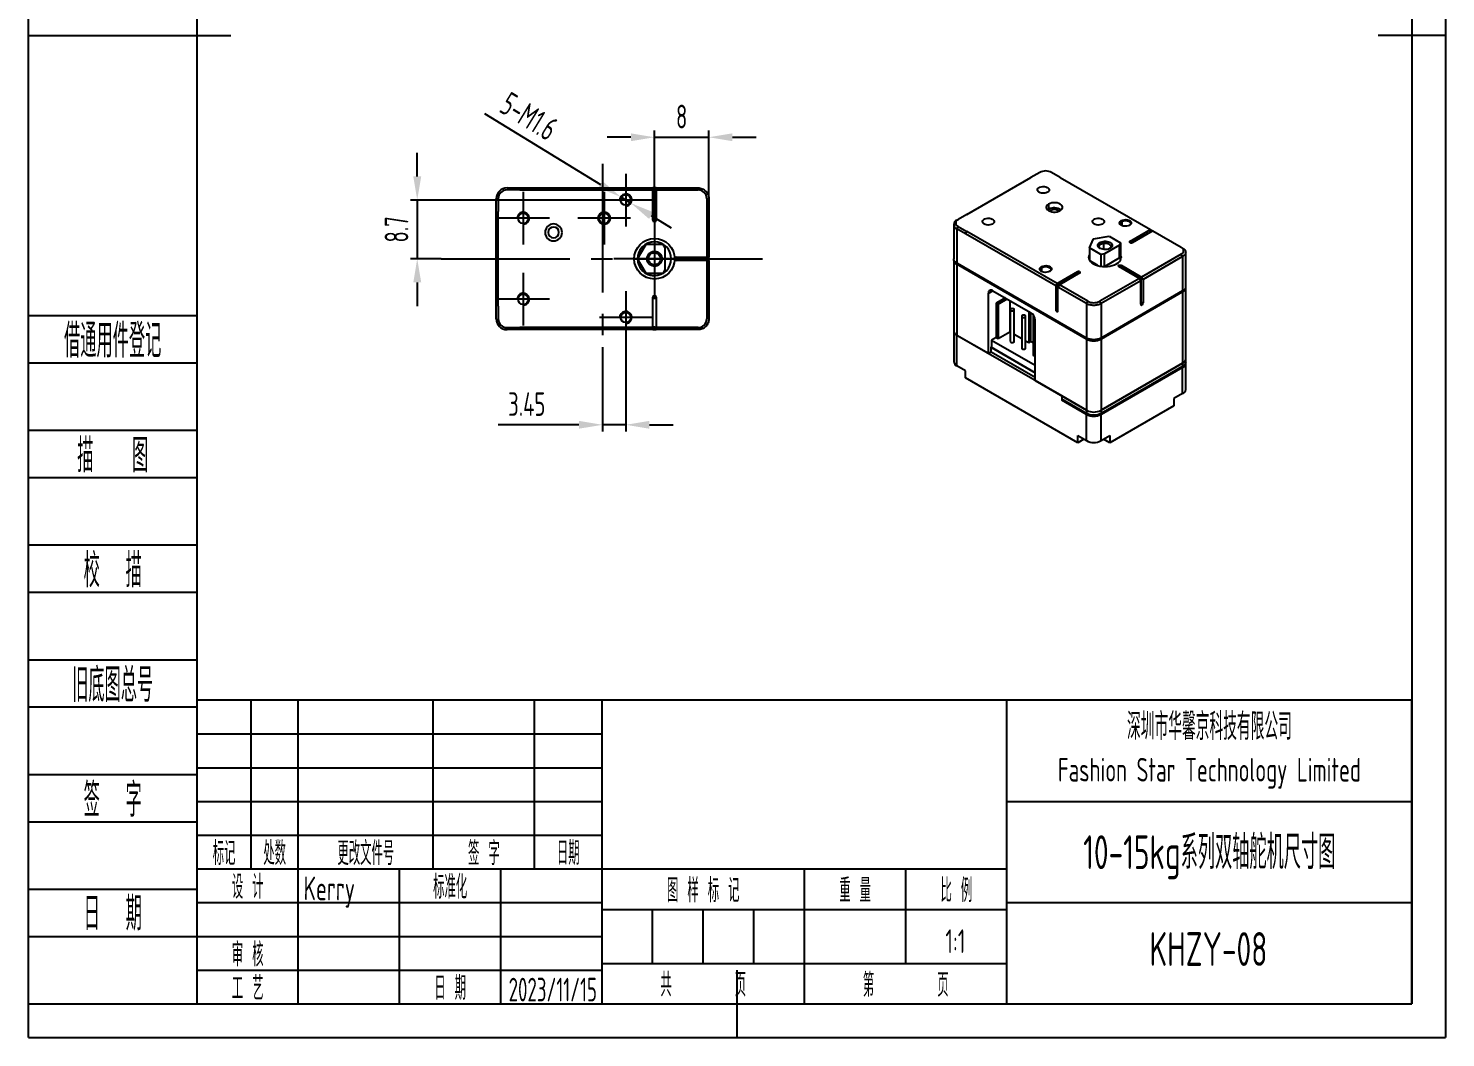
# Model space of a CAD drawing. Header units: inches. Extents: x -25 to 185, y -5 to 292.
# Drawn here: x -25 to 185, y -5 to 144.5 of the extents above; entities that cross this region are included whole.
import ezdxf
from ezdxf.enums import TextEntityAlignment as Align

# ---------------------------------------------------------------- set-up
doc = ezdxf.new("R2010")
doc.units = ezdxf.units.IN
doc.header["$MEASUREMENT"] = 0
doc.linetypes.add('CENTER2', pattern=[28.575, 19.05, -3.175, 3.175, -3.175])
for name, color, linetype in [('1轮廓实线层', 7, 'Continuous'), ('2细线层', 4, 'Continuous'), ('3中心线层', 1, 'CENTER2'), ('6文字层', 3, 'Continuous'), ('7标注层', 4, 'Continuous'), ('图框层', 7, 'Continuous')]:
    doc.layers.add(name, color=color, linetype=linetype)
doc.styles.add('PC_TEXTSTYLE', font='ISOCP.SHX', dxfattribs={"width": 0.707, "bigfont": 'GBCBIG.SHX'})
doc.styles.add('PC_TEXTSTYLE4', font='ISOCP.SHX', dxfattribs={"width": 0.707, "bigfont": 'GBCBIG.SHX'})
doc.dimstyles.new('GB_DIAMETER', dxfattribs={"dimtxt": 3.5, "dimasz": 3.5, "dimexe": 1, "dimexo": 0, "dimgap": 1.5, "dimtad": 1, "dimjust": 4, "dimdsep": 46, "dimtxsty": 'PC_TEXTSTYLE', "dimcen": 0, "dimclrd": 256, "dimclrt": 3, "dimadec": 0, "dimazin": 2, "dimtp": 0.1, "dimtm": 0.1, "dimtfac": 0.71, "dimtdec": 3, "dimtmove": 0, "dimatfit": 2, "dimfxl": 1, "dimtfill": 1, "dimarcsym": 0})
doc.dimstyles.new('GB_LINEAR', dxfattribs={"dimtxt": 3.5, "dimasz": 3.5, "dimexe": 1, "dimexo": 0, "dimgap": 1.5, "dimtad": 1, "dimdsep": 46, "dimtxsty": 'PC_TEXTSTYLE', "dimcen": 0, "dimclrd": 256, "dimclrt": 3, "dimadec": 0, "dimazin": 2, "dimtp": 0.1, "dimtm": 0.1, "dimtfac": 0.71, "dimtdec": 3, "dimtmove": 0, "dimatfit": 3, "dimfxl": 1, "dimtfill": 1, "dimarcsym": 0})

# ---------------------------------------------------------------- blocks, each defined once
blk = doc.blocks.new('*D10')
at = {"layer": '7标注层', "lineweight": -2}
for p, q in [((64.27, 128.4), (60.77, 128.4)), ((67.77, 128.4), (75.82, 128.4)), ((79.32, 128.4), (82.82, 128.4))]:
    blk.add_line(p, q, dxfattribs=at)
at = {"layer": '7标注层', "color": 0, "lineweight": -2}
for p, q in [((67.77, 116.4), (67.77, 129.4)), ((75.82, 119.3), (75.82, 129.4))]:
    blk.add_line(p, q, dxfattribs=at)
at = {"layer": '7标注层'}
for points in [[(64.27, 127.82), (64.27, 128.98), (67.77, 128.4)], [(79.32, 128.98), (79.32, 127.82), (75.82, 128.4)]]:
    blk.add_solid(points, dxfattribs=at)
at = {"layer": 'Defpoints', "color": 0}
for p in [(75.82, 128.4), (75.82, 119.3), (67.77, 116.4)]:
    blk.add_point(p, dxfattribs=at)
at = {"layer": '7标注层', "color": 3, "insert": (71.8, 131.47), "char_height": 3.5, "attachment_point": 5, "style": 'PC_TEXTSTYLE', "bg_fill": 3, "box_fill_scale": 1.25, "bg_fill_color": 257, "bg_fill_transparency": 0}
blk.add_mtext('8', dxfattribs=at)
blk = doc.blocks.new('ZwmFrameMain_A4^_^无分区图框^_^portrait')
at = {"layer": '1轮廓实线层'}
for p, q in [((0, 0), (0, 287)), ((180, 287), (180, 0)), ((-25, 143.5), (5, 143.5)), ((185, 143.5), (175, 143.5)), ((80, -5), (80, 5)), ((0, 0), (180, 0))]:
    blk.add_line(p, q, dxfattribs=at)
at = {"layer": '2细线层'}
for p, q in [((-25, -5), (-25, 292)), ((185, 292), (185, -5)), ((-25, -5), (185, -5))]:
    blk.add_line(p, q, dxfattribs=at)
blk = doc.blocks.new('ZwmFrameMain_标题栏1')
at = {"layer": '1轮廓实线层'}
for p, q in [((-180, 0), (-180, 45)), ((0, 45), (-180, 45)), ((-172, 20), (-172, 45)), ((-165, 20), (-165, 45)), ((-145, 20), (-145, 45)), ((-130, 20), (-130, 45)), ((-120, 0), (-120, 45)), ((0, 0), (0, 45)), ((-60, 30), (0, 30)), ((-180, 20), (-60, 20)), ((-165, 0), (-165, 20)), ((-150, 0), (-150, 20)), ((-135, 0), (-135, 20)), ((-60, 15), (0, 15)), ((-180, 0), (0, 0))]:
    blk.add_line(p, q, dxfattribs=at)
at = {"layer": '1轮廓实线层', "color": 7}
for p, q in [((-60, 0), (-60, 45)), ((-180, 25), (-120, 25))]:
    blk.add_line(p, q, dxfattribs=at)
at = {"layer": '2细线层'}
for p, q in [((-180, 40), (-120, 40)), ((-180, 35), (-120, 35)), ((-180, 30), (-120, 30)), ((-90, 0), (-90, 20)), ((-75, 6), (-75, 20)), ((-180, 15), (-120, 15)), ((-120, 14), (-60, 14)), ((-112.5, 6), (-112.5, 14)), ((-105, 6), (-105, 14)), ((-97.5, 6), (-97.5, 14)), ((-180, 10), (-120, 10)), ((-180, 5), (-120, 5)), ((-120, 6), (-60, 6))]:
    blk.add_line(p, q, dxfattribs=at)
at = {"layer": '6文字层', "style": 'PC_TEXTSTYLE', "width": 0.667}
for s, p in [('标记', (-176, 22.5)), ('处数', (-168.5, 22.5)), (' 更改文件号 ', (-155, 22.5)), (' 签 字 ', (-137.5, 22.5)), (' 日期 ', (-125, 22.5)), (' 设 计 ', (-172.5, 17.51)), (' 标准化 ', (-142.5, 17.51)), (' 图 样 标 记 ', (-105, 17)), (' 重 量 ', (-82.5, 17)), (' 比 例 ', (-67.5, 17)), (' 审 核 ', (-172.5, 7.5)), (' 工 艺 ', (-172.5, 2.5)), (' 日 期 ', (-142.5, 2.5)), ('共       页', (-105, 3)), ('第       页', (-75, 3))]:
    blk.add_text(s, height=3.5, dxfattribs=at).set_placement(p, align=Align.MIDDLE)
at = {"layer": '6文字层', "style": 'PC_TEXTSTYLE', "flags": 8}
for tag, height, width, p, p2 in [('企业名称', 5, 3.445461, (-54.29, 34.82), (-5.27, 34.82)), ('产品名称或材料标记', 7, 1.034456, (-113.46, 28.64), (-66.42, 28.64)), ('图样名称', 5, 3.480264, (-54.79, 19.98), (-5.27, 19.98)), ('标准化', 3.5, 1.756036, (-133.83, 15.37), (-120.75, 15.37)), ('重量', 3.5, 2.448074, (-88.46, 7.54), (-76.55, 7.54)), ('比例', 3.5, 2.367734, (-73.35, 7.54), (-61.93, 7.54)), ('图样代号', 5, 3.489916, (-54.79, 5.63), (-5.52, 5.63)), ('审核', 3.5, 2.723972, (-163.99, 5.37), (-150.63, 5.37)), ('工艺', 3.5, 2.851598, (-164.21, 0.37), (-150.89, 0.37)), ('共几页', 3.5, 0.953151, (-108.58, 1.48), (-101.56, 1.48)), ('日期', 3.5, 2.733185, (-133.83, 0.37), (-120.75, 0.37))]:
    blk.add_attdef(tag, text='', height=height, dxfattribs=dict(at, width=width)).set_placement(p, p2, align=Align.FIT)
at = {"layer": '6文字层', "style": 'PC_TEXTSTYLE', "width": 9.901758, "flags": 8}
blk.add_attdef('设计', text='', height=3.5, rotation=359.5768, dxfattribs=at).set_placement((-164.23, 15.37), (-150.37, 15.27), align=Align.FIT)
at = {"layer": '6文字层', "color": 3, "style": 'PC_TEXTSTYLE', "width": 0.96618, "flags": 8}
blk.add_attdef('第几页', text='', height=3.5, dxfattribs=at).set_placement((-78.29, 1.5), (-71.16, 1.5), align=Align.FIT)
at = {"layer": '6文字层', "color": 0, "style": 'PC_TEXTSTYLE', "width": 0.715273, "flags": 8}
blk.add_attdef('图纸张数', text='', height=3.5, dxfattribs=at).set_placement((-2.66, -3.87), (4.46, -3.87), align=Align.FIT)
blk = doc.blocks.new('ZwmFrameMain_附加栏')
at = {"layer": '2细线层'}
for p, q in [((-25, 102), (0, 102)), ((-25, 95), (0, 95)), ((-25, 85), (0, 85)), ((-25, 78), (0, 78)), ((-25, 68), (0, 68)), ((-25, 61), (0, 61)), ((-25, 51), (0, 51)), ((-25, 44), (0, 44)), ((-25, 34), (0, 34)), ((-25, 27), (0, 27)), ((-25, 17), (0, 17)), ((-25, 10), (0, 10)), ((-25, 0), (0, 0))]:
    blk.add_line(p, q, dxfattribs=at)
at = {"layer": '6文字层', "color": 3, "style": 'PC_TEXTSTYLE'}
for s, width, p in [('借通用件登记', 0.667, (-12.5, 98.5)), ('描   图', 0.6667, (-12.5, 81.5)), ('校  描', 0.667, (-12.5, 64.5)), ('旧底图总号', 0.667, (-12.5, 47.5)), ('签  字', 0.667, (-12.5, 30.5)), ('日  期', 0.667, (-12.49, 13.6))]:
    blk.add_text(s, height=5, dxfattribs=dict(at, width=width)).set_placement(p, align=Align.MIDDLE)
at = {"layer": '6文字层', "style": 'PC_TEXTSTYLE'}
for tag, width, p, p2 in [('借通用件登记', 0.671328, (-23.44, 86.36), (-1.25, 86.36)), ('描图', 2.120922, (-23.44, 69.36), (-1.25, 69.36)), ('校图', 2.149976, (-23.75, 52.06), (-1.25, 52.06)), ('旧底图总号', 0.761452, (-22.84, 35.67), (-1.86, 35.67)), ('签字', 2.026939, (-23.14, 18.37), (-1.56, 18.37)), ('日期', 1.89999, (-22.84, 1.37), (-2.17, 1.37))]:
    blk.add_attdef(tag, text='', height=5, dxfattribs=dict(at, width=width)).set_placement(p, p2, align=Align.FIT)
blk = doc.blocks.new('*D19')
at = {"layer": '7标注层', "color": 0, "lineweight": -2}
for p, q in [((60.07, 97.31), (60.07, 84.8)), ((63.52, 97.8), (63.52, 84.8))]:
    blk.add_line(p, q, dxfattribs=at)
at = {"layer": '7标注层', "lineweight": -2}
for p, q in [((56.57, 85.8), (44.63, 85.8)), ((63.52, 85.8), (60.07, 85.8)), ((67.02, 85.8), (70.52, 85.8))]:
    blk.add_line(p, q, dxfattribs=at)
at = {"layer": '7标注层'}
for points in [[(56.57, 85.22), (56.57, 86.38), (60.07, 85.8)], [(67.02, 86.38), (67.02, 85.22), (63.52, 85.8)]]:
    blk.add_solid(points, dxfattribs=at)
at = {"layer": 'Defpoints', "color": 0}
for p in [(60.07, 97.31), (63.52, 97.8), (60.07, 85.8)]:
    blk.add_point(p, dxfattribs=at)
at = {"layer": '7标注层', "color": 3, "insert": (48.85, 88.87), "char_height": 3.5, "attachment_point": 5, "style": 'PC_TEXTSTYLE', "bg_fill": 3, "box_fill_scale": 1.25, "bg_fill_color": 257, "bg_fill_transparency": 0}
blk.add_mtext('3.45', dxfattribs=at)
blk = doc.blocks.new('*D20')
at = {"layer": '7标注层', "lineweight": -2}
for p, q in [((32.62, 122.6), (32.62, 126.1)), ((32.62, 119.1), (32.62, 110.4)), ((32.62, 106.9), (32.62, 103.4))]:
    blk.add_line(p, q, dxfattribs=at)
at = {"layer": '7标注层', "color": 0, "lineweight": -2}
for p, q in [((59.62, 119.1), (31.62, 119.1)), ((36.16, 110.4), (31.62, 110.4))]:
    blk.add_line(p, q, dxfattribs=at)
at = {"layer": '7标注层'}
for points in [[(32.04, 122.6), (33.21, 122.6), (32.62, 119.1)], [(33.21, 106.9), (32.04, 106.9), (32.62, 110.4)]]:
    blk.add_solid(points, dxfattribs=at)
at = {"layer": 'Defpoints', "color": 0}
for p in [(59.62, 119.1), (32.62, 110.4), (36.16, 110.4)]:
    blk.add_point(p, dxfattribs=at)
at = {"layer": '7标注层', "color": 3, "insert": (29.55, 114.75), "char_height": 3.5, "attachment_point": 5, "rotation": 90, "style": 'PC_TEXTSTYLE', "bg_fill": 3, "box_fill_scale": 1.25, "bg_fill_color": 257, "bg_fill_transparency": 0}
blk.add_mtext('8.7', dxfattribs=at)
blk = doc.blocks.new('*D22')
at = {"layer": '7标注层', "lineweight": -2}
for p, q in [((42.61, 131.93), (59.77, 121.4)), ((64.29, 118.63), (62.76, 119.57)), ((67.27, 116.8), (70.26, 114.97))]:
    blk.add_line(p, q, dxfattribs=at)
at = {"layer": '7标注层'}
for points in [[(59.47, 120.9), (60.08, 121.9), (62.76, 119.57)], [(67.58, 117.3), (66.97, 116.3), (64.29, 118.63)]]:
    blk.add_solid(points, dxfattribs=at)
at = {"layer": 'Defpoints', "color": 0}
for p in [(62.76, 119.57), (64.29, 118.63)]:
    blk.add_point(p, dxfattribs=at)
at = {"layer": '7标注层', "color": 3, "insert": (49.19, 131.5), "char_height": 3.5, "attachment_point": 5, "rotation": 328.4637, "style": 'PC_TEXTSTYLE', "bg_fill": 3, "box_fill_scale": 1.25, "bg_fill_color": 257, "bg_fill_transparency": 0}
blk.add_mtext('5-M1.6', dxfattribs=at)

msp = doc.modelspace()

# ---------------------------------------------------------------- linework, layer by layer
at = {"color": 7, "linetype": 'Continuous', "lineweight": 25}
for p, q in [((114.057, 116.958), (123.56, 122.444)), ((124.85, 123.188), (123.56, 122.444)), ((127.905, 122.444), (126.615, 123.188)), ((127.905, 122.444), (141.271, 114.728)), ((45.925, 120.9), (47.825, 120.9)), ((47.825, 120.6), (45.925, 120.6)), ((47.825, 120.9), (67.515, 120.9)), ((47.825, 120.6), (67.515, 120.6)), ((67.515, 120.9), (67.515, 120.6)), ((67.715, 120.9), (67.515, 120.9)), ((67.515, 116.1), (67.515, 120.6)), ((67.815, 120.9), (67.715, 120.9)), ((67.815, 120.7), (67.715, 120.7)), ((67.815, 120.517), (67.715, 120.517)), ((68.015, 120.9), (67.815, 120.9)), ((68.015, 120.6), (68.015, 120.9)), ((68.015, 120.9), (74.225, 120.9)), ((68.015, 120.6), (68.015, 116.1)), ((68.015, 120.6), (74.225, 120.6)), ((44.325, 117.4), (44.325, 119.3)), ((44.625, 119.3), (44.625, 117.4)), ((75.525, 119.3), (75.525, 110.65)), ((75.825, 119.3), (75.825, 110.65)), ((126.174, 117.722), (126.033, 117.624)), ((44.325, 103.4), (44.325, 117.4)), ((44.625, 103.4), (44.625, 117.4)), ((67.815, 115.9), (67.715, 115.9)), ((112.564, 116.095), (112.767, 116.213)), ((114.057, 116.958), (112.767, 116.213)), ((112.114, 115.468), (112.114, 110.373)), ((113.853, 114.097), (112.564, 114.841)), ((112.767, 115.194), (114.057, 114.45)), ((127.219, 106.381), (113.853, 114.097)), ((127.423, 106.734), (114.057, 114.45)), ((132.826, 113.364), (135.145, 113.723)), ((135.145, 113.723), (136.842, 112.743)), ((138.216, 112.964), (141.271, 114.728)), ((141.61, 114.532), (138.556, 112.768)), ((141.475, 114.61), (141.271, 114.728)), ((141.418, 114.421), (141.351, 114.46)), ((141.418, 114.421), (141.351, 114.46)), ((141.475, 114.453), (141.475, 114.61)), ((141.61, 114.532), (145.826, 112.098)), ((65.275, 110.4), (66.525, 112.565)), ((66.525, 112.565), (69.025, 112.565)), ((69.025, 112.565), (69.315, 112.063)), ((69.315, 112.063), (69.315, 108.737)), ((132.205, 112.026), (132.826, 113.364)), ((133.902, 111.046), (132.205, 112.026)), ((132.205, 112.026), (132.205, 110.26)), ((136.698, 112.433), (134.44, 111.13)), ((136.842, 112.743), (136.698, 112.433)), ((136.698, 110.52), (136.698, 112.433)), ((136.842, 112.743), (136.842, 110.987)), ((138.284, 112.768), (138.216, 112.808)), ((146.03, 111.981), (145.826, 112.098)), ((146.479, 106.259), (146.479, 111.354)), ((66.525, 108.235), (65.275, 110.4)), ((71.075, 110.65), (75.525, 110.65)), ((71.075, 110.45), (75.525, 110.454)), ((75.525, 110.345), (71.075, 110.35)), ((75.525, 110.15), (71.075, 110.15)), ((75.525, 110.65), (75.825, 110.65)), ((75.525, 110.454), (75.625, 110.454)), ((75.525, 110.454), (75.525, 110.345)), ((75.625, 110.345), (75.525, 110.345)), ((75.525, 110.15), (75.525, 101.5)), ((75.825, 110.15), (75.525, 110.15)), ((75.625, 110.454), (75.625, 110.345)), ((75.825, 110.15), (75.825, 110.65)), ((75.825, 110.15), (75.825, 101.5)), ((112.114, 110.216), (112.114, 99.673)), ((131.774, 98.656), (112.564, 109.746)), ((112.665, 109.687), (112.564, 109.746)), ((131.774, 98.499), (112.564, 109.589)), ((131.876, 98.597), (112.665, 109.687)), ((133.461, 109.388), (132.361, 110.023)), ((134.44, 111.13), (133.902, 111.046)), ((133.902, 111.046), (133.902, 109.29)), ((134.44, 109.248), (134.44, 111.13)), ((136.698, 110.52), (134.493, 109.247)), ((139.615, 107.494), (136.594, 109.238)), ((136.839, 110.825), (136.698, 110.52)), ((136.933, 109.434), (139.954, 107.69)), ((145.826, 111.079), (139.954, 107.69)), ((146.029, 110.727), (140.158, 107.337)), ((69.025, 108.235), (66.525, 108.235)), ((69.315, 108.737), (69.025, 108.235)), ((127.423, 106.734), (130.478, 108.497)), ((130.817, 108.301), (127.762, 106.538)), ((130.749, 108.497), (130.817, 108.458)), ((139.615, 107.494), (133.743, 104.104)), ((139.818, 107.141), (133.946, 103.751)), ((136.798, 109.198), (139.821, 107.456)), ((139.818, 107.141), (139.615, 107.494)), ((139.747, 107.414), (139.617, 107.489)), ((139.821, 107.456), (139.747, 107.414)), ((139.815, 107.296), (139.747, 107.414)), ((139.889, 107.339), (139.815, 107.296)), ((139.815, 107.296), (139.815, 107.146)), ((139.818, 103.653), (139.818, 107.141)), ((139.821, 107.456), (139.889, 107.339)), ((139.886, 103.849), (139.889, 107.339)), ((139.954, 107.69), (140.158, 107.337)), ((140.158, 107.337), (140.158, 103.849)), ((117.247, 96.342), (117.247, 105.279)), ((117.926, 105.671), (123.493, 102.457)), ((127.423, 106.734), (127.219, 106.381)), ((127.219, 106.381), (127.219, 102.853)), ((127.559, 106.277), (127.491, 106.316)), ((127.559, 106.185), (127.762, 106.538)), ((131.774, 103.751), (127.559, 106.185)), ((127.559, 102.657), (127.559, 106.185)), ((127.683, 106.492), (127.615, 106.531)), ((131.978, 104.104), (127.762, 106.538)), ((145.928, 105.573), (133.845, 98.597)), ((146.029, 105.631), (133.946, 98.656)), ((146.029, 105.475), (133.946, 98.499)), ((145.928, 105.573), (146.03, 105.631)), ((146.479, 95.559), (146.479, 106.102)), ((44.325, 101.5), (44.325, 103.4)), ((44.625, 103.4), (44.625, 101.5)), ((67.515, 100.2), (67.515, 104.7)), ((67.715, 104.9), (67.815, 104.9)), ((68.015, 104.7), (68.015, 100.2)), ((119.759, 104.612), (118.401, 103.828)), ((118.401, 103.828), (118.673, 103.671)), ((118.401, 103.828), (118.401, 98.733)), ((118.673, 103.671), (120.031, 104.455)), ((118.673, 103.671), (118.673, 98.576)), ((120.438, 104.221), (120.438, 99.595)), ((120.489, 102.848), (120.489, 98.145)), ((121.065, 98.145), (121.065, 102.848)), ((122.186, 101.869), (122.186, 97.166)), ((122.762, 97.166), (122.762, 101.869)), ((123.221, 102.614), (123.221, 97.988)), ((123.493, 102.457), (123.493, 98.145)), ((123.883, 100.889), (123.883, 96.186)), ((123.9, 102.065), (123.9, 100.945)), ((124.171, 92.345), (124.171, 101.281)), ((127.355, 102.618), (127.423, 102.579)), ((45.925, 100.2), (47.825, 100.2)), ((47.825, 99.9), (45.925, 99.9)), ((67.515, 100.2), (47.825, 100.2)), ((67.515, 99.9), (47.825, 99.9)), ((67.515, 100.2), (67.515, 99.9)), ((67.515, 99.9), (67.715, 99.9)), ((67.815, 100.283), (67.715, 100.283)), ((67.815, 100.1), (67.715, 100.1)), ((67.715, 99.9), (67.815, 99.9)), ((67.815, 99.9), (68.015, 99.9)), ((74.225, 100.2), (68.015, 100.2)), ((68.015, 99.9), (68.015, 100.2)), ((74.225, 99.9), (68.015, 99.9)), ((112.114, 99.673), (112.114, 95.166)), ((117.247, 96.342), (112.564, 99.046)), ((128.109, 90.072), (112.564, 99.046)), ((118.401, 98.733), (117.723, 98.341)), ((118.401, 98.733), (118.673, 98.576)), ((118.673, 98.576), (120.438, 99.595)), ((120.438, 99.595), (120.489, 99.565)), ((121.065, 99.233), (122.186, 98.586)), ((117.723, 97.4), (117.655, 97.361)), ((117.655, 96.577), (117.655, 97.361)), ((124.171, 93.521), (117.655, 97.283)), ((117.723, 98.341), (124.171, 94.618)), ((117.723, 98.341), (117.723, 97.244)), ((117.723, 97.244), (124.171, 93.521)), ((122.762, 98.253), (123.221, 97.988)), ((123.221, 97.988), (123.493, 98.145)), ((123.883, 97.92), (123.493, 98.145)), ((131.876, 98.597), (131.774, 98.656)), ((133.845, 98.597), (133.946, 98.656)), ((113.853, 93.794), (112.564, 94.539)), ((117.655, 96.577), (117.247, 96.342)), ((124.171, 92.815), (117.655, 96.577)), ((133.946, 87.956), (146.029, 94.932)), ((146.029, 94.932), (133.946, 87.956)), ((146.479, 95.069), (146.479, 95.559)), ((146.479, 91.051), (146.479, 94.931)), ((113.853, 92.736), (113.853, 93.794)), ((130.484, 83.135), (113.853, 92.736)), ((145.911, 94.373), (133.828, 87.398)), ((146.029, 94.442), (133.946, 87.466)), ((146.029, 94.304), (133.946, 87.329)), ((145.911, 94.373), (146.029, 94.442)), ((124.171, 92.345), (131.774, 87.956)), ((146.029, 90.424), (144.74, 89.68)), ((131.774, 87.956), (128.109, 90.072)), ((128.109, 90.072), (128.109, 89.582)), ((128.109, 90.072), (128.109, 89.445)), ((131.774, 87.466), (128.109, 89.582)), ((128.227, 89.514), (128.109, 89.582)), ((128.227, 89.514), (128.109, 89.445)), ((131.774, 87.329), (128.109, 89.445)), ((131.893, 87.398), (128.227, 89.514)), ((144.74, 88.621), (135.236, 83.135)), ((144.74, 89.68), (144.74, 88.621)), ((131.893, 87.398), (131.774, 87.466)), ((133.828, 87.398), (133.946, 87.466)), ((130.484, 84.193), (131.774, 83.449)), ((130.484, 83.135), (130.484, 84.193)), ((133.946, 83.449), (135.236, 84.193)), ((135.236, 84.193), (135.236, 83.135)), ((131.401, 83.664), (130.484, 83.135)), ((135.236, 83.135), (134.32, 83.664))]:
    msp.add_line(p, q, dxfattribs=at)
at = {"color": 1, "linetype": 'Continuous', "lineweight": 25}
for p, q in [((126.174, 118.505), (126.174, 117.722)), ((126.479, 117.398), (126.479, 117.545)), ((136.933, 116.056), (137.001, 115.939)), ((137.001, 115.939), (137.001, 115.316)), ((112.564, 114.841), (112.767, 115.194)), ((112.564, 114.841), (112.564, 109.746)), ((113.853, 114.097), (114.057, 114.45)), ((138.37, 112.74), (141.351, 114.46)), ((134.25, 112.973), (134.3, 112.71)), ((134.3, 112.71), (134.3, 111.797)), ((112.564, 109.589), (112.564, 99.046)), ((125.122, 109.238), (125.19, 109.12)), ((146.03, 110.727), (145.826, 111.079)), ((146.029, 110.727), (146.029, 105.632)), ((125.19, 108.497), (125.19, 109.12)), ((127.615, 106.531), (130.613, 108.262)), ((130.613, 108.262), (130.681, 108.223)), ((117.247, 105.279), (117.926, 105.67)), ((127.615, 106.531), (127.491, 106.316)), ((127.491, 106.316), (127.491, 102.853)), ((127.559, 106.277), (127.683, 106.492)), ((127.559, 106.185), (127.559, 106.277)), ((127.762, 106.538), (127.683, 106.492)), ((146.029, 105.475), (146.029, 94.932)), ((131.774, 103.751), (131.978, 104.104)), ((131.774, 103.751), (131.774, 98.656)), ((133.947, 103.751), (133.743, 104.104)), ((133.946, 103.751), (133.946, 98.656)), ((127.491, 102.853), (127.559, 102.814)), ((112.564, 94.539), (112.564, 99.046)), ((131.774, 98.499), (131.774, 87.956)), ((133.946, 98.499), (133.946, 87.956)), ((146.029, 94.932), (146.029, 94.442)), ((146.029, 90.424), (146.029, 94.304)), ((131.774, 87.956), (131.774, 87.466)), ((131.774, 83.449), (131.774, 87.329)), ((133.946, 87.956), (133.946, 87.466)), ((133.946, 83.449), (133.946, 87.329))]:
    msp.add_line(p, q, dxfattribs=at)
at = {"color": 7, "linetype": 'Continuous', "lineweight": 25, "flags": 128}
for points in [[(126.004, 120.249), (125.817, 120.167), (125.598, 120.117), (125.364, 120.104), (125.132, 120.127), (124.919, 120.185), (124.742, 120.274), (124.613, 120.388), (124.542, 120.517), (124.534, 120.653), (124.59, 120.785), (124.705, 120.903), (124.871, 120.999), (125.076, 121.066), (125.305, 121.098), (125.54, 121.094), (125.764, 121.052), (125.961, 120.978), (126.116, 120.876), (126.217, 120.753), (126.257, 120.619), (126.233, 120.484), (126.146, 120.358), (126.004, 120.249)], [(126.174, 118.505), (126.006, 118.384), (125.89, 118.244), (125.83, 118.093), (125.83, 117.938), (125.89, 117.787), (126.006, 117.647), (126.174, 117.526), (126.384, 117.429), (126.626, 117.362), (126.888, 117.327), (127.157, 117.327), (127.419, 117.362), (127.661, 117.429), (127.871, 117.526)], [(127.871, 117.526), (128.039, 117.647), (128.155, 117.787), (128.215, 117.938), (128.215, 118.093), (128.155, 118.244), (128.039, 118.384), (127.871, 118.505), (127.661, 118.602), (127.419, 118.669), (127.157, 118.704), (126.888, 118.704), (126.626, 118.669), (126.384, 118.602), (126.174, 118.505)], [(117.858, 115.547), (117.671, 115.465), (117.452, 115.415), (117.218, 115.401), (116.986, 115.424), (116.774, 115.482), (116.596, 115.572), (116.467, 115.685), (116.396, 115.815), (116.388, 115.951), (116.444, 116.082), (116.559, 116.201), (116.725, 116.297), (116.93, 116.363), (117.159, 116.396), (117.394, 116.391), (117.618, 116.35), (117.815, 116.275), (117.97, 116.173), (118.071, 116.05), (118.111, 115.917), (118.087, 115.781), (118.001, 115.655), (117.858, 115.547)], [(126.479, 117.545), (126.348, 117.444), (126.347, 117.443)], [(134.15, 115.547), (133.963, 115.465), (133.744, 115.415), (133.51, 115.401), (133.278, 115.424), (133.065, 115.482), (132.888, 115.572), (132.759, 115.685), (132.688, 115.815), (132.68, 115.951), (132.735, 116.082), (132.851, 116.201), (133.017, 116.297), (133.222, 116.363), (133.451, 116.396), (133.686, 116.391), (133.91, 116.35), (134.107, 116.275), (134.262, 116.173), (134.363, 116.05), (134.403, 115.917), (134.379, 115.781), (134.292, 115.655), (134.15, 115.547)], [(138.155, 115.351), (137.958, 115.266), (137.728, 115.216), (137.483, 115.206), (137.242, 115.236), (137.026, 115.304), (136.853, 115.405), (136.735, 115.529), (136.682, 115.668), (136.7, 115.81), (136.786, 115.943), (136.933, 116.056)], [(136.933, 116.056), (137.13, 116.141), (137.361, 116.191), (137.606, 116.201), (137.846, 116.171), (138.062, 116.103), (138.236, 116.002), (138.354, 115.878), (138.406, 115.739), (138.388, 115.598), (138.303, 115.465), (138.155, 115.351)], [(126.344, 108.532), (126.147, 108.447), (125.916, 108.398), (125.671, 108.387), (125.431, 108.418), (125.215, 108.486), (125.041, 108.586), (124.923, 108.711), (124.871, 108.849), (124.888, 108.991), (124.974, 109.124), (125.122, 109.238)], [(125.122, 109.238), (125.319, 109.323), (125.549, 109.372), (125.794, 109.382), (126.035, 109.352), (126.25, 109.284), (126.424, 109.184), (126.542, 109.059), (126.595, 108.921), (126.577, 108.779), (126.491, 108.646), (126.344, 108.532)], [(132.205, 111.006), (132.146, 110.849), (132.117, 110.633), (132.146, 110.416), (132.234, 110.205), (132.378, 110.004), (132.575, 109.818), (132.82, 109.653), (133.106, 109.512), (133.427, 109.398), (133.775, 109.315), (134.141, 109.264), (134.517, 109.247), (134.892, 109.264), (135.258, 109.315), (135.606, 109.398), (135.927, 109.512), (136.214, 109.653)], [(132.125, 110.519), (132.144, 110.653), (132.205, 110.831)], [(136.214, 109.653), (136.458, 109.818), (136.655, 110.004), (136.799, 110.205), (136.887, 110.416), (136.917, 110.633), (136.887, 110.849), (136.839, 110.982)], [(136.594, 109.238), (136.542, 109.283), (136.524, 109.336), (136.542, 109.389), (136.594, 109.434), (136.672, 109.464), (136.764, 109.474), (136.855, 109.464), (136.933, 109.434)], [(136.842, 110.831), (136.91, 110.617), (136.915, 110.586)], [(120.574, 102.731), (120.667, 102.695), (120.777, 102.682), (120.888, 102.695), (120.981, 102.731), (121.043, 102.785), (121.065, 102.848), (121.043, 102.912), (120.981, 102.966), (120.888, 103.002), (120.777, 103.015), (120.667, 103.002), (120.574, 102.966), (120.511, 102.912), (120.489, 102.848), (120.511, 102.785), (120.574, 102.731)], [(139.818, 103.653), (139.831, 103.585), (139.868, 103.543), (139.923, 103.532), (139.988, 103.555), (140.053, 103.607), (140.108, 103.681), (140.145, 103.766), (140.158, 103.849)], [(122.271, 101.751), (122.364, 101.715), (122.474, 101.703), (122.585, 101.715), (122.678, 101.751), (122.74, 101.805), (122.762, 101.869), (122.74, 101.932), (122.678, 101.986), (122.585, 102.022), (122.474, 102.035), (122.364, 102.022), (122.271, 101.986), (122.208, 101.932), (122.186, 101.869), (122.208, 101.805), (122.271, 101.751)], [(124.171, 101.055), (124.061, 101.043), (123.968, 101.007), (123.905, 100.953), (123.883, 100.889), (123.905, 100.825), (123.968, 100.772), (124.061, 100.735), (124.171, 100.723)], [(120.489, 98.145), (120.511, 98.082), (120.574, 98.028), (120.667, 97.992), (120.777, 97.979), (120.888, 97.992), (120.981, 98.028), (121.043, 98.082), (121.065, 98.145), (121.065, 98.145)], [(122.186, 97.166), (122.208, 97.102), (122.271, 97.048), (122.364, 97.012), (122.474, 96.999), (122.585, 97.012), (122.678, 97.048), (122.74, 97.102), (122.762, 97.166), (122.762, 97.166)], [(123.883, 96.186), (123.905, 96.122), (123.968, 96.068), (124.061, 96.032), (124.171, 96.02)]]:
    msp.add_lwpolyline(points, dxfattribs=at)
at = {"color": 1, "linetype": 'Continuous', "lineweight": 25, "flags": 128}
for points in [[(136.73, 109.159), (136.719, 109.168), (136.716, 109.179), (136.719, 109.189), (136.73, 109.198), (136.745, 109.204), (136.764, 109.207), (136.782, 109.204), (136.798, 109.198)], [(139.818, 103.81), (139.821, 103.796), (139.828, 103.788), (139.839, 103.785), (139.852, 103.79), (139.865, 103.8), (139.876, 103.815), (139.884, 103.832), (139.886, 103.849)]]:
    msp.add_lwpolyline(points, dxfattribs=at)
for centre in [(48.325, 116.4), (48.325, 104.4), (63.525, 101.7)]:
    msp.add_circle(centre, 0.765)
at = {"color": 7, "linetype": 'Continuous', "lineweight": 25}
msp.add_circle((60.325, 116.4), 0.9, dxfattribs=at)
at = {"color": 7, "linetype": 'Continuous'}
msp.add_circle((67.775, 110.4), 3, dxfattribs=at)
at = {"color": 7, "linetype": 'Continuous', "lineweight": 25}
for centre, radius, start, end in [((125.733, 121.485), 1.918, 62.60967, 117.39033), ((45.925, 119.3), 1.6, 90, 180), ((45.925, 119.3), 1.3, 90, 180), ((74.225, 119.3), 1.3, 0, 90), ((127.012, 116.16), 1.773, 55.67663, 118.22515), ((127.012, 116.586), 1.097, 51.34826, 119.05355), ((52.825, 114.3), 1.25, 0, 180), ((67.715, 116.1), 0.2, 180, 270), ((67.815, 116.1), 0.2, 270, 360), ((112.802, 115.468), 0.671, 110.78342, 249.21658), ((112.961, 115.704), 0.545, 110.78342, 249.21658), ((52.825, 114.3), 1.25, 180, 0), ((52.825, 114.3), 0.8, 0, 180), ((52.825, 114.3), 0.8, 180, 0), ((67.765, 110.4), 2.5, 360, 180), ((67.775, 110.4), 2.5, 150, 180), ((67.775, 110.4), 2.5, 120, 150), ((67.775, 110.4), 2.5, 90.1151, 120), ((138.246, 112.886), 0.0838, 110.78342, 249.21658), ((138.42, 113.03), 0.295, 242.60967, 297.39033), ((145.633, 111.589), 0.545, 290.78342, 69.21658), ((67.765, 110.4), 2.5, 180, 360), ((67.775, 110.4), 2.5, 180, 240), ((71.075, 110.4), 0.25, 90, 270), ((112.882, 110.293), 0.773, 185.6948, 245.62534), ((67.775, 110.4), 2.5, 240, 269.88463), ((130.613, 108.235), 0.295, 62.60967, 117.39033), ((130.787, 108.379), 0.0838, 290.78342, 69.21658), ((117.661, 105.346), 0.419, 50.79671, 189.21404), ((145.711, 106.178), 0.773, 294.37466, 354.3052), ((67.715, 104.7), 0.2, 90, 180), ((67.815, 104.7), 0.2, 0, 90), ((132.86, 105.807), 1.918, 242.60967, 297.39033), ((45.925, 101.5), 1.6, 180, 270), ((45.925, 101.5), 1.3, 180, 270), ((74.225, 101.5), 1.3, 270, 0), ((122.698, 101.214), 1.475, 2.60548, 57.39452), ((127.514, 102.867), 0.295, 182.60548, 237.39452), ((127.476, 102.644), 0.0838, 230.79671, 9.21404), ((112.882, 99.75), 0.773, 185.6948, 245.62534), ((132.86, 100.596), 2.361, 242.60967, 297.39033), ((132.86, 100.497), 2.14, 242.60967, 297.39033), ((112.882, 95.243), 0.773, 185.6948, 245.62534), ((145.711, 95.635), 0.773, 294.37466, 354.3052), ((145.711, 95.008), 0.773, 294.37466, 354.3052), ((145.711, 91.128), 0.773, 294.37592, 354.30476), ((132.86, 90.052), 2.361, 242.60967, 297.39033), ((132.86, 89.425), 2.361, 242.60967, 297.39033), ((132.86, 89.265), 2.103, 242.60954, 297.39036), ((132.86, 85.545), 2.361, 242.60949, 297.39065)]:
    msp.add_arc(centre, radius, start, end, dxfattribs=at)
at = {"color": 1, "linetype": 'Continuous', "lineweight": 25}
for centre, radius, start, end in [((138.513, 112.978), 0.297, 182.65335, 229.43159), ((136.639, 109.447), 0.295, 302.60548, 357.39452), ((130.772, 108.51), 0.295, 182.60548, 237.39452), ((130.454, 108.51), 0.295, 302.60548, 357.39452), ((130.522, 108.471), 0.295, 302.60548, 357.39452), ((140.022, 103.587), 0.295, 62.60967, 117.39033), ((127.355, 102.591), 0.295, 62.60967, 117.39033), ((127.196, 102.867), 0.295, 302.60548, 357.39452), ((127.264, 102.828), 0.295, 302.60548, 357.39452)]:
    msp.add_arc(centre, radius, start, end, dxfattribs=at)
at = {"color": 7, "linetype": 'Continuous', "lineweight": 25}
for points, knots in [([(67.715, 120.7), (67.702, 120.7), (67.676, 120.702), (67.637, 120.714), (67.601, 120.734), (67.563, 120.765), (67.535, 120.807), (67.518, 120.855), (67.516, 120.884), (67.515, 120.9)], [0, 0, 0, 0, 0.118111, 0.2406242, 0.3682425, 0.5015883, 0.708028, 0.8433824, 1, 1, 1, 1]), ([(67.715, 120.517), (67.702, 120.517), (67.676, 120.518), (67.637, 120.523), (67.601, 120.531), (67.563, 120.544), (67.535, 120.562), (67.518, 120.581), (67.516, 120.593), (67.515, 120.6)], [0, 0, 0, 0, 0.1181125, 0.2406246, 0.3682398, 0.5015809, 0.7095128, 0.8444972, 1, 1, 1, 1]), ([(67.815, 120.7), (67.828, 120.7), (67.854, 120.702), (67.892, 120.714), (67.928, 120.733), (67.966, 120.766), (67.994, 120.807), (68.012, 120.855), (68.014, 120.884), (68.015, 120.9)], [0, 0, 0, 0, 0.11811316, 0.24062583, 0.36824171, 0.50158358, 0.70967096, 0.84461548, 1, 1, 1, 1]), ([(67.815, 120.517), (67.828, 120.517), (67.854, 120.518), (67.892, 120.523), (67.928, 120.531), (67.966, 120.544), (67.994, 120.561), (68.012, 120.581), (68.014, 120.593), (68.015, 120.6)], [0, 0, 0, 0, 0.1181108, 0.2406232, 0.3682405, 0.5015848, 0.7081778, 0.8434952, 1, 1, 1, 1]), ([(137.001, 115.312), (136.938, 115.358), (136.812, 115.449), (136.758, 115.625), (136.812, 115.801), (136.938, 115.893), (137.001, 115.939)], [0, 0, 0, 0, 0.2498933, 0.4999289, 0.7499644, 1, 1, 1, 1]), ([(141.351, 114.46), (141.342, 114.466), (141.325, 114.478), (141.302, 114.504), (141.283, 114.537), (141.266, 114.582), (141.259, 114.632), (141.26, 114.684), (141.267, 114.713), (141.271, 114.728)], [0, 0, 0, 0, 0.1181125, 0.2406246, 0.3682398, 0.5015809, 0.7095128, 0.8444972, 1, 1, 1, 1]), ([(141.433, 114.429), (141.433, 114.429), (141.427, 114.437), (141.421, 114.458), (141.416, 114.495), (141.426, 114.535), (141.446, 114.577), (141.465, 114.598), (141.475, 114.61)], [0, 0, 0, 0, 0.000486, 0.1684612, 0.3439751, 0.6156974, 0.7938551, 1, 1, 1, 1]), ([(133.823, 111.941), (133.771, 111.992), (133.66, 112.1), (133.646, 112.296), (133.756, 112.483), (133.982, 112.637), (134.194, 112.686), (134.3, 112.71)], [0, 0, 0, 0, 0.18390263, 0.38792697, 0.59195131, 0.79597566, 1, 1, 1, 1]), ([(134.3, 112.71), (134.412, 112.719), (134.638, 112.739), (134.967, 112.67), (135.226, 112.54), (135.38, 112.36), (135.4, 112.162), (135.311, 111.989), (135.177, 111.912), (135.123, 111.881)], [0, 0, 0, 0, 0.149968, 0.2999361, 0.4499041, 0.5998721, 0.7498402, 0.8998082, 1, 1, 1, 1]), ([(75.525, 110.454), (75.525, 110.469), (75.525, 110.498), (75.528, 110.54), (75.533, 110.577), (75.541, 110.607), (75.549, 110.628), (75.552, 110.642), (75.546, 110.648), (75.536, 110.65), (75.528, 110.65), (75.525, 110.65)], [0, 0, 0, 0, 0.1400777, 0.2784455, 0.415428, 0.5513598, 0.69399, 0.7885012, 0.8969858, 0.9482936, 1, 1, 1, 1]), ([(75.525, 110.15), (75.528, 110.15), (75.536, 110.15), (75.546, 110.152), (75.552, 110.158), (75.549, 110.171), (75.541, 110.192), (75.533, 110.223), (75.528, 110.26), (75.525, 110.301), (75.525, 110.331), (75.525, 110.345)], [0, 0, 0, 0, 0.0518381, 0.1033615, 0.2126025, 0.3067778, 0.4490131, 0.5845886, 0.7213893, 0.8597515, 1, 1, 1, 1]), ([(75.825, 110.65), (75.821, 110.65), (75.812, 110.65), (75.792, 110.648), (75.766, 110.642), (75.732, 110.628), (75.699, 110.607), (75.668, 110.577), (75.645, 110.54), (75.629, 110.498), (75.626, 110.469), (75.625, 110.454)], [0, 0, 0, 0, 0.05183845, 0.10336338, 0.21261229, 0.30678436, 0.4490169, 0.58458678, 0.72138502, 0.85974779, 1, 1, 1, 1]), ([(75.625, 110.345), (75.626, 110.331), (75.629, 110.301), (75.645, 110.26), (75.668, 110.223), (75.699, 110.192), (75.732, 110.171), (75.766, 110.158), (75.793, 110.152), (75.813, 110.15), (75.821, 110.15), (75.825, 110.15)], [0, 0, 0, 0, 0.1400809, 0.2784493, 0.4154296, 0.5513564, 0.6939855, 0.7884946, 0.8969849, 0.9482936, 1, 1, 1, 1]), ([(125.19, 108.493), (125.127, 108.539), (125.001, 108.63), (124.947, 108.807), (125.001, 108.983), (125.127, 109.074), (125.19, 109.12)], [0, 0, 0, 0, 0.2499346, 0.4999564, 0.7499782, 1, 1, 1, 1]), ([(139.664, 107.402), (139.666, 107.4), (139.673, 107.395), (139.692, 107.394), (139.718, 107.399), (139.737, 107.409), (139.747, 107.414)], [0, 0, 0, 0, 0.1385902, 0.4222644, 0.7091765, 1, 1, 1, 1]), ([(139.815, 107.296), (139.806, 107.29), (139.788, 107.277), (139.771, 107.258), (139.762, 107.241), (139.763, 107.232), (139.763, 107.229)], [0, 0, 0, 0, 0.290453, 0.577355, 0.861379, 1, 1, 1, 1]), ([(139.821, 107.456), (139.831, 107.463), (139.852, 107.477), (139.882, 107.504), (139.91, 107.535), (139.937, 107.568), (139.956, 107.599), (139.967, 107.63), (139.967, 107.655), (139.961, 107.676), (139.956, 107.685), (139.954, 107.69)], [0, 0, 0, 0, 0.1400777, 0.2784455, 0.415428, 0.5513598, 0.69399, 0.7885012, 0.8969858, 0.9482936, 1, 1, 1, 1]), ([(140.158, 107.337), (140.155, 107.341), (140.149, 107.35), (140.134, 107.366), (140.112, 107.378), (140.08, 107.384), (140.043, 107.383), (140.002, 107.377), (139.961, 107.367), (139.922, 107.355), (139.9, 107.344), (139.889, 107.339)], [0, 0, 0, 0, 0.05183845, 0.10336338, 0.21261229, 0.30678436, 0.4490169, 0.58458678, 0.72138502, 0.85974779, 1, 1, 1, 1]), ([(127.491, 106.316), (127.482, 106.321), (127.463, 106.331), (127.429, 106.345), (127.391, 106.358), (127.343, 106.371), (127.296, 106.379), (127.252, 106.383), (127.231, 106.381), (127.219, 106.381)], [0, 0, 0, 0, 0.1181132, 0.2406258, 0.3682417, 0.5015836, 0.709671, 0.8446155, 1, 1, 1, 1]), ([(127.615, 106.531), (127.606, 106.536), (127.588, 106.548), (127.558, 106.57), (127.528, 106.596), (127.493, 106.631), (127.463, 106.668), (127.438, 106.704), (127.428, 106.723), (127.423, 106.734)], [0, 0, 0, 0, 0.11811076, 0.24062324, 0.3682405, 0.50158477, 0.70817779, 0.84349521, 1, 1, 1, 1]), ([(127.559, 106.277), (127.567, 106.272), (127.582, 106.262), (127.592, 106.253), (127.596, 106.249)], [0, 0, 0, 0, 0.5578024, 1, 1, 1, 1]), ([(127.683, 106.492), (127.691, 106.487), (127.707, 106.478), (127.719, 106.475), (127.725, 106.473)], [0, 0, 0, 0, 0.5572725, 1, 1, 1, 1]), ([(67.715, 100.283), (67.702, 100.282), (67.676, 100.282), (67.637, 100.277), (67.601, 100.269), (67.563, 100.255), (67.535, 100.239), (67.518, 100.219), (67.516, 100.206), (67.515, 100.2)], [0, 0, 0, 0, 0.11811076, 0.24062324, 0.3682405, 0.50158477, 0.70817779, 0.84349521, 1, 1, 1, 1]), ([(67.715, 100.1), (67.702, 100.099), (67.676, 100.098), (67.637, 100.086), (67.601, 100.066), (67.563, 100.034), (67.535, 99.993), (67.518, 99.945), (67.516, 99.915), (67.515, 99.9)], [0, 0, 0, 0, 0.1181132, 0.2406258, 0.3682417, 0.5015836, 0.709671, 0.8446155, 1, 1, 1, 1]), ([(67.815, 100.283), (67.828, 100.282), (67.854, 100.282), (67.892, 100.276), (67.928, 100.268), (67.966, 100.255), (67.994, 100.238), (68.012, 100.218), (68.014, 100.206), (68.015, 100.2)], [0, 0, 0, 0, 0.1181125, 0.2406246, 0.3682398, 0.5015809, 0.7095128, 0.8444972, 1, 1, 1, 1]), ([(67.815, 100.1), (67.828, 100.099), (67.854, 100.098), (67.892, 100.085), (67.928, 100.066), (67.966, 100.034), (67.994, 99.993), (68.012, 99.945), (68.014, 99.916), (68.015, 99.9)], [0, 0, 0, 0, 0.118111, 0.2406242, 0.3682425, 0.5015883, 0.708028, 0.8433824, 1, 1, 1, 1]), ([(133.946, 87.466), (133.871, 87.428), (133.721, 87.35), (133.451, 87.269), (133.162, 87.218), (132.86, 87.201), (132.559, 87.218), (132.269, 87.269), (132, 87.35), (131.849, 87.428), (131.774, 87.466)], [0, 0, 0, 0, 0.125, 0.25, 0.375, 0.5, 0.625, 0.75, 0.875, 1, 1, 1, 1])]:
    msp.add_open_spline(points, degree=3, knots=knots, dxfattribs=at)
for points in [[(74.225, 120.9), (74.329, 120.894), (74.539, 120.882), (74.841, 120.787), (75.119, 120.639), (75.363, 120.438), (75.564, 120.194), (75.712, 119.916), (75.807, 119.614), (75.819, 119.404), (75.825, 119.3)], [(137.001, 115.939), (137.08, 115.975), (137.239, 116.048), (137.545, 116.079), (137.846, 116.046), (138.101, 115.947), (138.273, 115.799), (138.331, 115.626), (138.276, 115.449), (138.15, 115.357), (138.087, 115.312)], [(66.822, 110.95), (66.862, 111.01), (66.941, 111.131), (67.101, 111.278), (67.285, 111.393), (67.488, 111.469), (67.702, 111.504), (67.919, 111.497), (68.131, 111.448), (68.328, 111.358), (68.505, 111.232), (68.653, 111.074), (68.768, 110.889), (68.844, 110.686), (68.88, 110.472), (68.872, 110.255), (68.825, 110.043), (68.76, 109.914), (68.727, 109.85)], [(66.995, 110.85), (67.066, 110.945), (67.207, 111.135), (67.537, 111.291), (67.895, 111.315), (68.236, 111.199), (68.508, 110.962), (68.665, 110.64), (68.696, 110.276), (68.601, 110.059), (68.554, 109.95)], [(134.797, 111.796), (134.659, 111.784), (134.384, 111.76), (133.981, 111.844), (133.664, 112.004), (133.477, 112.223), (133.449, 112.467), (133.586, 112.696), (133.862, 112.885), (134.121, 112.944), (134.25, 112.973)], [(134.25, 112.973), (134.388, 112.985), (134.663, 113.009), (135.066, 112.925), (135.383, 112.766), (135.57, 112.547), (135.598, 112.303), (135.461, 112.073), (135.185, 111.884), (134.926, 111.825), (134.797, 111.796)], [(146.029, 111.981), (146.097, 111.937), (146.231, 111.851), (146.371, 111.695), (146.46, 111.528), (146.489, 111.354), (146.46, 111.179), (146.371, 111.012), (146.231, 110.857), (146.097, 110.77), (146.029, 110.727)], [(68.727, 109.85), (68.688, 109.789), (68.609, 109.669), (68.448, 109.522), (68.264, 109.407), (68.061, 109.33), (67.847, 109.295), (67.63, 109.302), (67.419, 109.351), (67.221, 109.441), (67.045, 109.567), (66.896, 109.726), (66.782, 109.91), (66.705, 110.113), (66.67, 110.327), (66.678, 110.544), (66.725, 110.757), (66.79, 110.885), (66.822, 110.95)], [(68.554, 109.95), (68.484, 109.855), (68.342, 109.664), (68.012, 109.509), (67.655, 109.484), (67.313, 109.6), (67.042, 109.838), (66.884, 110.16), (66.854, 110.523), (66.948, 110.741), (66.995, 110.85)], [(112.564, 109.746), (112.496, 109.79), (112.362, 109.876), (112.223, 110.032), (112.131, 110.199), (112.119, 110.315), (112.114, 110.373)], [(125.19, 109.12), (125.269, 109.156), (125.427, 109.229), (125.734, 109.261), (126.034, 109.227), (126.29, 109.128), (126.461, 108.98), (126.52, 108.807), (126.465, 108.63), (126.339, 108.539), (126.276, 108.493)], [(146.479, 106.258), (146.474, 106.2), (146.462, 106.084), (146.37, 105.917), (146.231, 105.762), (146.097, 105.675), (146.029, 105.631)], [(133.946, 103.751), (133.871, 103.713), (133.721, 103.635), (133.451, 103.554), (133.162, 103.503), (132.86, 103.486), (132.559, 103.503), (132.269, 103.554), (132, 103.635), (131.849, 103.713), (131.774, 103.751)], [(75.825, 101.5), (75.819, 101.395), (75.807, 101.186), (75.712, 100.884), (75.564, 100.605), (75.363, 100.361), (75.119, 100.161), (74.841, 100.013), (74.539, 99.918), (74.329, 99.906), (74.225, 99.9)], [(133.946, 98.656), (133.871, 98.617), (133.721, 98.54), (133.451, 98.459), (133.162, 98.408), (132.86, 98.391), (132.559, 98.408), (132.269, 98.459), (132, 98.54), (131.849, 98.617), (131.774, 98.656)], [(146.479, 95.069), (146.474, 95.011), (146.462, 94.894), (146.37, 94.727), (146.231, 94.572), (146.097, 94.485), (146.03, 94.442)]]:
    msp.add_open_spline(points, degree=3, dxfattribs=at)
at = {"layer": '2细线层'}
for centre in [(48.325, 116.4), (48.325, 104.4), (63.525, 101.7)]:
    msp.add_arc(centre, 0.9, 277, 187, dxfattribs=at)
at = {"layer": '3中心线层'}
for p, q in [((60.075, 124.464), (60.075, 97.309)), ((63.525, 123), (63.525, 115.2)), ((48.325, 120.3), (48.325, 112.5)), ((60.325, 120.3), (60.325, 112.5)), ((67.425, 119.1), (59.625, 119.1)), ((52.225, 116.4), (44.425, 116.4)), ((64.225, 116.4), (56.425, 116.4)), ((67.775, 116.4), (67.775, 104.4)), ((36.162, 110.4), (84.429, 110.4)), ((73.775, 110.4), (61.775, 110.4)), ((48.325, 108.3), (48.325, 100.5)), ((63.525, 105.6), (63.525, 97.8)), ((52.225, 104.4), (44.425, 104.4)), ((67.425, 101.7), (59.625, 101.7))]:
    msp.add_line(p, q, dxfattribs=at)

# ---------------------------------------------------------------- block references
at = {"layer": '图框层'}
msp.add_blockref('ZwmFrameMain_附加栏', (0, 0), dxfattribs=at)
ref = msp.add_blockref('ZwmFrameMain_标题栏1', (180, 0), dxfattribs=at)
ref.add_attrib('设计', 'Kerry', (15.771, 15.372), dxfattribs={"layer": '6文字层', "height": 3.5, "rotation": 359.57685, "style": 'PC_TEXTSTYLE', "width": 0.707})
ref.add_attrib('日期', '2023/11/15', dxfattribs={"layer": '6文字层', "height": 3.5, "style": 'PC_TEXTSTYLE', "width": 0.598085}).set_placement((46.165, 0.371), (59.248, 0.371), align=Align.FIT)
ref.add_attrib('图样名称', '10-15kg系列双轴舵机尺寸图', dxfattribs={"layer": '6文字层', "height": 5, "style": 'PC_TEXTSTYLE', "width": 0.707}).set_placement((149.973, 19.978), align=Align.CENTER)
ref.add_attrib('图样代号', 'KHZY-08', dxfattribs={"layer": '6文字层', "height": 5, "style": 'PC_TEXTSTYLE', "width": 0.707}).set_placement((149.85, 5.63), align=Align.CENTER)
ref.add_attrib('比例', '1:1', dxfattribs={"layer": '6文字层', "height": 3.5, "style": 'PC_TEXTSTYLE', "width": 0.707}).set_placement((112.359, 7.542), align=Align.CENTER)

# ---------------------------------------------------------------- texts
at = {"layer": '6文字层', "insert": (150, 37.5), "char_height": 3.5, "width": 60, "attachment_point": 5, "style": 'PC_TEXTSTYLE4'}
msp.add_mtext('{\\H1.142857x;深圳市华馨京科技有限公司}\\P\\pxsm1,qc;Fashion Star Technology Limited', dxfattribs=at)

# ---------------------------------------------------------------- next in the draw order: dimensions: what is measured, and where the dimension line sits
at = {"layer": '7标注层'}
dim = msp.add_linear_dim(base=(75.825, 128.4), p1=(67.775, 116.4), p2=(75.825, 119.3), text='8', dimstyle='GB_LINEAR', override={"dimscale": 1, "dimgap": 1.5, "dimtad": 1, "dimjust": 0, "dimdec": 2, "dimlfac": 1, "dimpost": '<>', "dimse1": 0, "dimse2": 0, "dimsd1": 0, "dimsd2": 0, "dimclrd": 256, "dimclre": 0, "dimtofl": 1, "dimtvp": 0.1}, dxfattribs=at)
dim.commit()
dim.dimension.update_dxf_attribs({"geometry": '*D10', "text_midpoint": (71.8, 131.475)})

# ---------------------------------------------------------------- next in the draw order: linework, layer by layer
for centre in [(63.525, 119.1), (60.325, 116.4)]:
    msp.add_circle(centre, 0.765)
at = {"layer": '2细线层'}
for centre in [(63.525, 119.1), (60.325, 116.4)]:
    msp.add_arc(centre, 0.9, 277, 187, dxfattribs=at)

# ---------------------------------------------------------------- next in the draw order: block references
at = {"layer": '图框层'}
msp.add_blockref('ZwmFrameMain_A4^_^无分区图框^_^portrait', (0, 0), dxfattribs=at)

# ---------------------------------------------------------------- next in the draw order: dimensions: what is measured, and where the dimension line sits
at = {"layer": '7标注层'}
dim = msp.add_linear_dim(base=(32.625, 110.4), p1=(59.625, 119.1), p2=(36.162, 110.4), angle=90, dimstyle='GB_LINEAR', override={"dimscale": 1, "dimgap": 1.5, "dimtad": 1, "dimjust": 0, "dimdec": 2, "dimlfac": 1, "dimse1": 0, "dimse2": 0, "dimsd1": 0, "dimsd2": 0, "dimclrd": 256, "dimclre": 0, "dimtofl": 1, "dimtvp": 0.1}, dxfattribs=at)
dim.commit()
dim.dimension.update_dxf_attribs({"geometry": '*D20', "text_midpoint": (29.55, 114.75)})
dim = msp.add_linear_dim(base=(60.075, 85.8), p1=(63.525, 97.8), p2=(60.075, 97.309), dimstyle='GB_LINEAR', override={"dimscale": 1, "dimgap": 1.5, "dimtad": 1, "dimjust": 0, "dimdec": 2, "dimlfac": 1, "dimse1": 0, "dimse2": 0, "dimsd1": 0, "dimsd2": 0, "dimclrd": 256, "dimclre": 0, "dimtofl": 1, "dimtvp": 0.1}, dxfattribs=at)
dim.commit()
dim.dimension.update_dxf_attribs({"geometry": '*D19', "text_midpoint": (48.853, 88.875)})

# ---------------------------------------------------------------- next in the draw order: dimensions: what is measured, and where the dimension line sits
dim = msp.add_diameter_dim_2p(p1=(64.292, 118.629), p2=(62.758, 119.57), text='5-M1.6', dimstyle='GB_DIAMETER', override={"dimscale": 1, "dimgap": 1.5, "dimtad": 1, "dimjust": 4, "dimtih": 0, "dimtoh": 0, "dimdec": 2, "dimlfac": 1, "dimpost": '<>', "dimcen": 0, "dimse1": 0, "dimse2": 0, "dimsd1": 0, "dimsd2": 0, "dimtix": 0, "dimtofl": 1, "dimatfit": 0, "dimtvp": 0.1}, dxfattribs=at)
dim.commit()
dim.dimension.update_dxf_attribs({"geometry": '*D22', "text_midpoint": (47.585, 128.882), "dimtype": 163})

doc.saveas('drawing.dxf')
